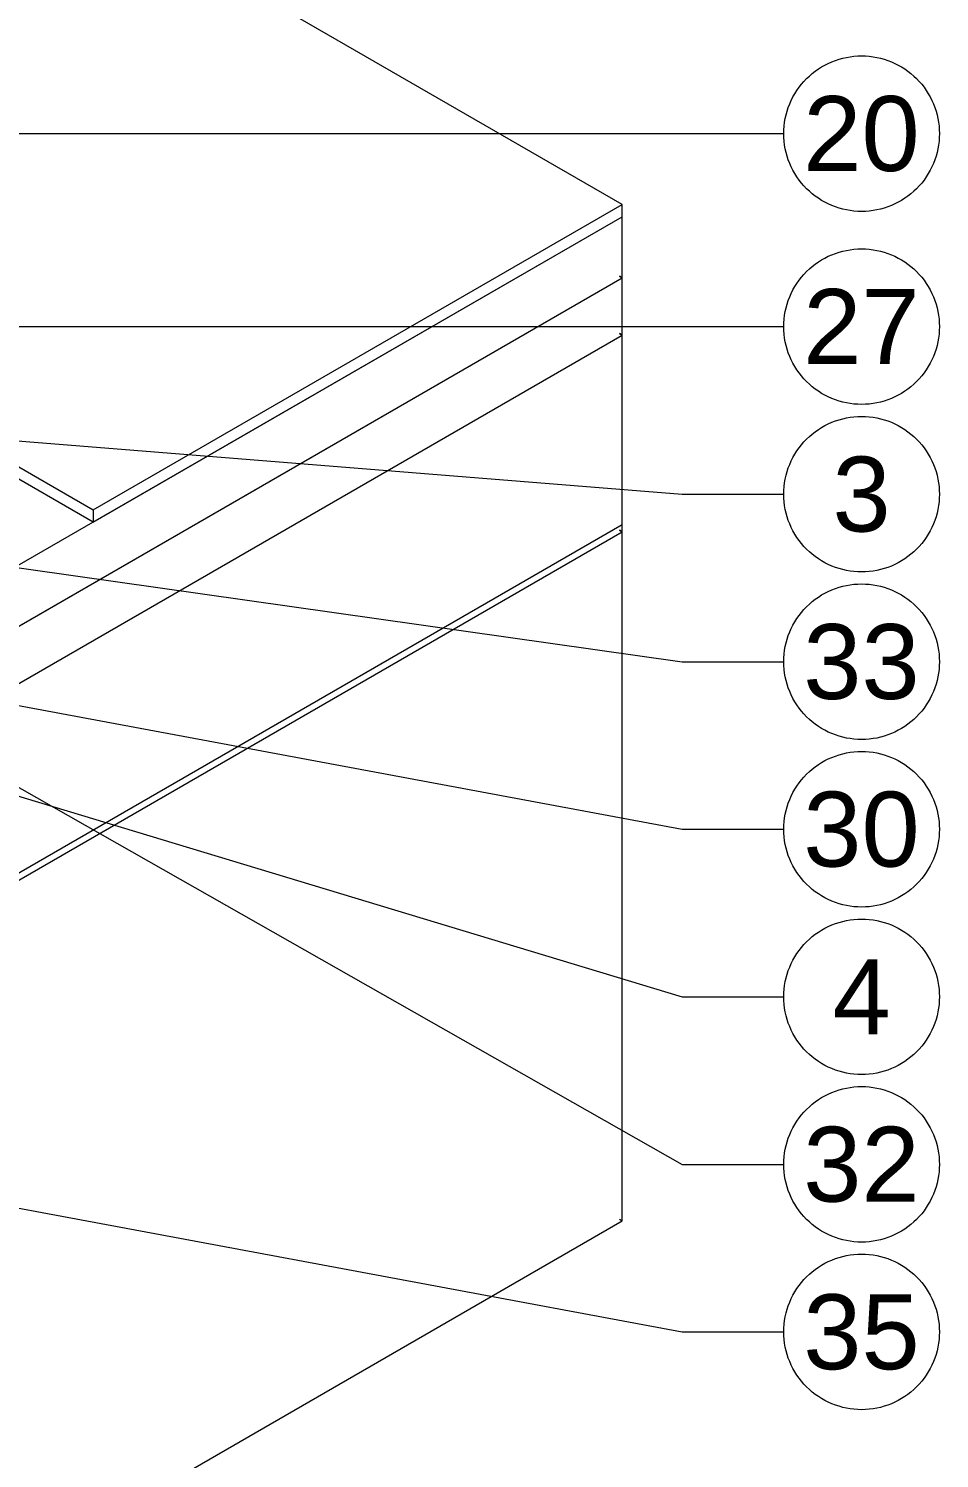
# Model space of a CAD drawing. Header units: millimetres. Extents: x 0 to 5940, y 0 to 8400.
# Drawn here: x 2537 to 3146, y 1172 to 2128 of the extents above; entities that cross this region are included whole.
import ezdxf

# ---------------------------------------------------------------- set-up
doc = ezdxf.new("R2010")
doc.units = ezdxf.units.MM
doc.header["$LTSCALE"] = 20
for name, color, linetype in [('1-CORTE-LINEAS', 7, 'Continuous'), ('2-DETALLES-ARISTAS', 7, 'Continuous'), ('3-TEXTOS', 7, 'Continuous')]:
    doc.layers.add(name, color=color, linetype=linetype)
doc.styles.add('ARIAL', font='arial.ttf')

msp = doc.modelspace()

# ---------------------------------------------------------------- linework, layer by layer
at = {"layer": '1-CORTE-LINEAS', "color": 7, "lineweight": 18}
for points in [[(3145.87, 2057.84), (3145.81, 2055.29), (3145.62, 2052.74), (3145.31, 2050.21), (3144.87, 2047.7), (3144.31, 2045.2), (3143.63, 2042.75), (3142.83, 2040.33), (3141.91, 2037.94), (3140.88, 2035.61), (3139.73, 2033.33), (3138.47, 2031.11), (3137.11, 2028.95), (3135.64, 2026.86), (3134.07, 2024.85), (3132.4, 2022.92), (3130.64, 2021.07), (3128.79, 2019.31), (3126.86, 2017.64), (3124.85, 2016.08), (3122.76, 2014.61), (3120.6, 2013.24), (3118.38, 2011.98), (3116.11, 2010.84), (3113.77, 2009.8), (3111.39, 2008.88), (3108.97, 2008.08), (3106.51, 2007.4), (3104.02, 2006.84), (3101.5, 2006.4), (3098.97, 2006.09), (3096.43, 2005.9), (3093.87, 2005.84), (3091.32, 2005.9), (3088.77, 2006.09), (3086.24, 2006.4), (3083.73, 2006.84), (3081.23, 2007.4), (3078.78, 2008.08), (3076.36, 2008.88), (3073.97, 2009.8), (3071.64, 2010.84), (3069.36, 2011.98), (3067.14, 2013.24), (3064.98, 2014.61), (3062.89, 2016.08), (3060.88, 2017.64), (3058.95, 2019.31), (3057.1, 2021.07), (3055.34, 2022.92), (3053.67, 2024.85), (3052.11, 2026.86), (3050.63, 2028.95), (3049.27, 2031.11), (3048.01, 2033.33), (3046.87, 2035.61), (3045.83, 2037.94), (3044.91, 2040.33), (3044.11, 2042.75), (3043.43, 2045.2), (3042.87, 2047.7), (3042.43, 2050.21), (3042.12, 2052.74), (3041.93, 2055.29), (3041.87, 2057.84), (3041.93, 2060.39), (3042.12, 2062.94), (3042.43, 2065.47), (3042.87, 2067.98), (3043.43, 2070.48), (3044.11, 2072.94), (3044.91, 2075.36), (3045.83, 2077.74), (3046.87, 2080.08), (3048.01, 2082.35), (3049.27, 2084.57), (3050.63, 2086.73), (3052.11, 2088.82), (3053.67, 2090.83), (3055.34, 2092.76), (3057.1, 2094.61), (3058.95, 2096.37), (3060.88, 2098.04), (3062.89, 2099.6), (3064.98, 2101.08), (3067.14, 2102.44), (3069.36, 2103.7), (3071.64, 2104.85), (3073.97, 2105.88), (3076.36, 2106.8), (3078.78, 2107.6), (3081.23, 2108.28), (3083.73, 2108.84), (3086.24, 2109.28), (3088.77, 2109.59), (3091.32, 2109.78), (3093.87, 2109.84), (3096.43, 2109.78), (3098.97, 2109.59), (3101.5, 2109.28), (3104.02, 2108.84), (3106.51, 2108.28), (3108.97, 2107.6), (3111.39, 2106.8), (3113.77, 2105.88), (3116.11, 2104.85), (3118.38, 2103.7), (3120.6, 2102.44), (3122.76, 2101.08), (3124.85, 2099.6), (3126.86, 2098.04), (3128.79, 2096.37), (3130.64, 2094.61), (3132.4, 2092.76), (3134.07, 2090.83), (3135.64, 2088.82), (3137.11, 2086.73), (3138.47, 2084.57), (3139.73, 2082.35), (3140.88, 2080.08), (3141.91, 2077.74), (3142.83, 2075.36), (3143.63, 2072.94), (3144.31, 2070.48), (3144.87, 2067.98), (3145.31, 2065.47), (3145.62, 2062.94), (3145.81, 2060.39), (3145.87, 2057.84)], [(3145.87, 1928.83), (3145.81, 1926.28), (3145.62, 1923.74), (3145.31, 1921.21), (3144.87, 1918.69), (3144.31, 1916.2), (3143.63, 1913.74), (3142.83, 1911.32), (3141.91, 1908.94), (3140.88, 1906.6), (3139.73, 1904.32), (3138.47, 1902.1), (3137.11, 1899.95), (3135.64, 1897.86), (3134.07, 1895.85), (3132.4, 1893.92), (3130.64, 1892.07), (3128.79, 1890.3), (3126.86, 1888.64), (3124.85, 1887.07), (3122.76, 1885.6), (3120.6, 1884.23), (3118.38, 1882.97), (3116.11, 1881.83), (3113.77, 1880.79), (3111.39, 1879.87), (3108.97, 1879.07), (3106.51, 1878.39), (3104.02, 1877.83), (3101.5, 1877.4), (3098.97, 1877.08), (3096.43, 1876.9), (3093.87, 1876.83), (3091.32, 1876.9), (3088.77, 1877.08), (3086.24, 1877.4), (3083.73, 1877.83), (3081.23, 1878.39), (3078.78, 1879.07), (3076.36, 1879.87), (3073.97, 1880.79), (3071.64, 1881.83), (3069.36, 1882.97), (3067.14, 1884.23), (3064.98, 1885.6), (3062.89, 1887.07), (3060.88, 1888.64), (3058.95, 1890.3), (3057.1, 1892.07), (3055.34, 1893.92), (3053.67, 1895.85), (3052.11, 1897.86), (3050.63, 1899.95), (3049.27, 1902.1), (3048.01, 1904.32), (3046.87, 1906.6), (3045.83, 1908.94), (3044.91, 1911.32), (3044.11, 1913.74), (3043.43, 1916.2), (3042.87, 1918.69), (3042.43, 1921.21), (3042.12, 1923.74), (3041.93, 1926.28), (3041.87, 1928.83), (3041.93, 1931.39), (3042.12, 1933.93), (3042.43, 1936.46), (3042.87, 1938.98), (3043.43, 1941.47), (3044.11, 1943.93), (3044.91, 1946.35), (3045.83, 1948.73), (3046.87, 1951.07), (3048.01, 1953.35), (3049.27, 1955.57), (3050.63, 1957.73), (3052.11, 1959.81), (3053.67, 1961.82), (3055.34, 1963.75), (3057.1, 1965.6), (3058.95, 1967.37), (3060.88, 1969.03), (3062.89, 1970.6), (3064.98, 1972.07), (3067.14, 1973.44), (3069.36, 1974.7), (3071.64, 1975.84), (3073.97, 1976.88), (3076.36, 1977.8), (3078.78, 1978.6), (3081.23, 1979.28), (3083.73, 1979.84), (3086.24, 1980.27), (3088.77, 1980.58), (3091.32, 1980.77), (3093.87, 1980.83), (3096.43, 1980.77), (3098.97, 1980.58), (3101.5, 1980.27), (3104.02, 1979.84), (3106.51, 1979.28), (3108.97, 1978.6), (3111.39, 1977.8), (3113.77, 1976.88), (3116.11, 1975.84), (3118.38, 1974.7), (3120.6, 1973.44), (3122.76, 1972.07), (3124.85, 1970.6), (3126.86, 1969.03), (3128.79, 1967.37), (3130.64, 1965.6), (3132.4, 1963.75), (3134.07, 1961.82), (3135.64, 1959.81), (3137.11, 1957.73), (3138.47, 1955.57), (3139.73, 1953.35), (3140.88, 1951.07), (3141.91, 1948.73), (3142.83, 1946.35), (3143.63, 1943.93), (3144.31, 1941.47), (3144.87, 1938.98), (3145.31, 1936.46), (3145.62, 1933.93), (3145.81, 1931.39), (3145.87, 1928.83)], [(3145.87, 1816.84), (3145.81, 1814.28), (3145.62, 1811.74), (3145.31, 1809.21), (3144.87, 1806.69), (3144.31, 1804.2), (3143.63, 1801.74), (3142.83, 1799.32), (3141.91, 1796.94), (3140.88, 1794.6), (3139.73, 1792.32), (3138.47, 1790.11), (3137.11, 1787.95), (3135.64, 1785.86), (3134.07, 1783.85), (3132.4, 1781.92), (3130.64, 1780.07), (3128.79, 1778.3), (3126.86, 1776.64), (3124.85, 1775.07), (3122.76, 1773.6), (3120.6, 1772.23), (3118.38, 1770.98), (3116.11, 1769.83), (3113.77, 1768.79), (3111.39, 1767.87), (3108.97, 1767.07), (3106.51, 1766.4), (3104.02, 1765.84), (3101.5, 1765.4), (3098.97, 1765.09), (3096.43, 1764.9), (3093.87, 1764.84), (3091.32, 1764.9), (3088.77, 1765.09), (3086.24, 1765.4), (3083.73, 1765.83), (3081.23, 1766.39), (3078.78, 1767.07), (3076.36, 1767.87), (3073.97, 1768.79), (3071.64, 1769.83), (3069.36, 1770.98), (3067.14, 1772.23), (3064.98, 1773.6), (3062.89, 1775.07), (3060.88, 1776.64), (3058.95, 1778.3), (3057.1, 1780.07), (3055.34, 1781.92), (3053.67, 1783.85), (3052.11, 1785.86), (3050.63, 1787.95), (3049.27, 1790.11), (3048.01, 1792.32), (3046.87, 1794.6), (3045.83, 1796.94), (3044.91, 1799.32), (3044.11, 1801.74), (3043.43, 1804.2), (3042.87, 1806.69), (3042.43, 1809.21), (3042.12, 1811.74), (3041.93, 1814.28), (3041.87, 1816.84), (3041.93, 1819.39), (3042.12, 1821.93), (3042.43, 1824.46), (3042.87, 1826.98), (3043.43, 1829.47), (3044.11, 1831.93), (3044.91, 1834.35), (3045.83, 1836.74), (3046.87, 1839.07), (3048.01, 1841.35), (3049.27, 1843.57), (3050.63, 1845.73), (3052.11, 1847.82), (3053.67, 1849.82), (3055.34, 1851.75), (3057.1, 1853.61), (3058.95, 1855.37), (3060.88, 1857.03), (3062.89, 1858.6), (3064.98, 1860.07), (3067.14, 1861.44), (3069.36, 1862.7), (3071.64, 1863.84), (3073.97, 1864.88), (3076.36, 1865.8), (3078.78, 1866.6), (3081.23, 1867.28), (3083.73, 1867.84), (3086.24, 1868.27), (3088.77, 1868.59), (3091.32, 1868.77), (3093.87, 1868.83), (3096.43, 1868.77), (3098.97, 1868.59), (3101.5, 1868.27), (3104.02, 1867.84), (3106.51, 1867.28), (3108.97, 1866.6), (3111.39, 1865.8), (3113.77, 1864.88), (3116.11, 1863.84), (3118.38, 1862.7), (3120.6, 1861.44), (3122.76, 1860.07), (3124.85, 1858.6), (3126.86, 1857.03), (3128.79, 1855.37), (3130.64, 1853.61), (3132.4, 1851.75), (3134.07, 1849.82), (3135.64, 1847.82), (3137.11, 1845.73), (3138.47, 1843.57), (3139.73, 1841.35), (3140.88, 1839.07), (3141.91, 1836.74), (3142.83, 1834.35), (3143.63, 1831.93), (3144.31, 1829.47), (3144.87, 1826.98), (3145.31, 1824.46), (3145.62, 1821.93), (3145.81, 1819.39), (3145.87, 1816.84)], [(3145.87, 1704.84), (3145.81, 1702.28), (3145.62, 1699.74), (3145.31, 1697.21), (3144.87, 1694.69), (3144.31, 1692.2), (3143.63, 1689.74), (3142.83, 1687.32), (3141.91, 1684.94), (3140.88, 1682.6), (3139.73, 1680.32), (3138.47, 1678.11), (3137.11, 1675.95), (3135.64, 1673.86), (3134.07, 1671.85), (3132.4, 1669.92), (3130.64, 1668.07), (3128.79, 1666.31), (3126.86, 1664.64), (3124.85, 1663.07), (3122.76, 1661.6), (3120.6, 1660.23), (3118.38, 1658.98), (3116.11, 1657.83), (3113.77, 1656.8), (3111.39, 1655.88), (3108.97, 1655.08), (3106.51, 1654.4), (3104.02, 1653.84), (3101.5, 1653.4), (3098.97, 1653.09), (3096.43, 1652.9), (3093.87, 1652.84), (3091.32, 1652.9), (3088.77, 1653.09), (3086.24, 1653.4), (3083.73, 1653.84), (3081.23, 1654.4), (3078.78, 1655.08), (3076.36, 1655.88), (3073.97, 1656.8), (3071.64, 1657.83), (3069.36, 1658.98), (3067.14, 1660.23), (3064.98, 1661.6), (3062.89, 1663.07), (3060.88, 1664.64), (3058.95, 1666.31), (3057.1, 1668.07), (3055.34, 1669.92), (3053.67, 1671.85), (3052.11, 1673.86), (3050.63, 1675.95), (3049.27, 1678.11), (3048.01, 1680.32), (3046.87, 1682.6), (3045.83, 1684.94), (3044.91, 1687.32), (3044.11, 1689.74), (3043.43, 1692.2), (3042.87, 1694.69), (3042.43, 1697.21), (3042.12, 1699.74), (3041.93, 1702.28), (3041.87, 1704.84), (3041.93, 1707.39), (3042.12, 1709.93), (3042.43, 1712.46), (3042.87, 1714.98), (3043.43, 1717.48), (3044.11, 1719.93), (3044.91, 1722.35), (3045.83, 1724.74), (3046.87, 1727.07), (3048.01, 1729.35), (3049.27, 1731.57), (3050.63, 1733.73), (3052.11, 1735.82), (3053.67, 1737.83), (3055.34, 1739.76), (3057.1, 1741.61), (3058.95, 1743.37), (3060.88, 1745.03), (3062.89, 1746.6), (3064.98, 1748.07), (3067.14, 1749.44), (3069.36, 1750.7), (3071.64, 1751.84), (3073.97, 1752.88), (3076.36, 1753.8), (3078.78, 1754.6), (3081.23, 1755.28), (3083.73, 1755.84), (3086.24, 1756.27), (3088.77, 1756.59), (3091.32, 1756.77), (3093.87, 1756.84), (3096.43, 1756.77), (3098.97, 1756.59), (3101.5, 1756.27), (3104.02, 1755.84), (3106.51, 1755.28), (3108.97, 1754.6), (3111.39, 1753.8), (3113.77, 1752.88), (3116.11, 1751.84), (3118.38, 1750.7), (3120.6, 1749.44), (3122.76, 1748.07), (3124.85, 1746.6), (3126.86, 1745.03), (3128.79, 1743.37), (3130.64, 1741.61), (3132.4, 1739.76), (3134.07, 1737.83), (3135.64, 1735.82), (3137.11, 1733.73), (3138.47, 1731.57), (3139.73, 1729.35), (3140.88, 1727.07), (3141.91, 1724.74), (3142.83, 1722.35), (3143.63, 1719.93), (3144.31, 1717.48), (3144.87, 1714.98), (3145.31, 1712.46), (3145.62, 1709.93), (3145.81, 1707.39), (3145.87, 1704.84)], [(3145.87, 1592.84), (3145.81, 1590.28), (3145.62, 1587.74), (3145.31, 1585.21), (3144.87, 1582.69), (3144.31, 1580.2), (3143.63, 1577.74), (3142.83, 1575.32), (3141.91, 1572.94), (3140.88, 1570.6), (3139.73, 1568.32), (3138.47, 1566.11), (3137.11, 1563.95), (3135.64, 1561.86), (3134.07, 1559.85), (3132.4, 1557.92), (3130.64, 1556.07), (3128.79, 1554.31), (3126.86, 1552.64), (3124.85, 1551.07), (3122.76, 1549.6), (3120.6, 1548.24), (3118.38, 1546.98), (3116.11, 1545.83), (3113.77, 1544.8), (3111.39, 1543.88), (3108.97, 1543.08), (3106.51, 1542.4), (3104.02, 1541.84), (3101.5, 1541.4), (3098.97, 1541.09), (3096.43, 1540.9), (3093.87, 1540.84), (3091.32, 1540.9), (3088.77, 1541.09), (3086.24, 1541.4), (3083.73, 1541.84), (3081.23, 1542.4), (3078.78, 1543.08), (3076.36, 1543.88), (3073.97, 1544.8), (3071.64, 1545.83), (3069.36, 1546.98), (3067.14, 1548.23), (3064.98, 1549.6), (3062.89, 1551.07), (3060.88, 1552.64), (3058.95, 1554.31), (3057.1, 1556.07), (3055.34, 1557.92), (3053.67, 1559.85), (3052.11, 1561.86), (3050.63, 1563.95), (3049.27, 1566.11), (3048.01, 1568.32), (3046.87, 1570.6), (3045.83, 1572.94), (3044.91, 1575.32), (3044.11, 1577.74), (3043.43, 1580.2), (3042.87, 1582.69), (3042.43, 1585.21), (3042.12, 1587.74), (3041.93, 1590.28), (3041.87, 1592.84), (3041.93, 1595.39), (3042.12, 1597.93), (3042.43, 1600.46), (3042.87, 1602.98), (3043.43, 1605.48), (3044.11, 1607.93), (3044.91, 1610.35), (3045.83, 1612.74), (3046.87, 1615.07), (3048.01, 1617.35), (3049.27, 1619.57), (3050.63, 1621.73), (3052.11, 1623.82), (3053.67, 1625.83), (3055.34, 1627.76), (3057.1, 1629.61), (3058.95, 1631.37), (3060.88, 1633.03), (3062.89, 1634.6), (3064.98, 1636.07), (3067.14, 1637.44), (3069.36, 1638.7), (3071.64, 1639.84), (3073.97, 1640.88), (3076.36, 1641.8), (3078.78, 1642.6), (3081.23, 1643.28), (3083.73, 1643.84), (3086.24, 1644.27), (3088.77, 1644.59), (3091.32, 1644.77), (3093.87, 1644.84), (3096.43, 1644.77), (3098.97, 1644.59), (3101.5, 1644.27), (3104.02, 1643.84), (3106.51, 1643.28), (3108.97, 1642.6), (3111.39, 1641.8), (3113.77, 1640.88), (3116.11, 1639.84), (3118.38, 1638.7), (3120.6, 1637.44), (3122.76, 1636.07), (3124.85, 1634.6), (3126.86, 1633.03), (3128.79, 1631.37), (3130.64, 1629.61), (3132.4, 1627.76), (3134.07, 1625.83), (3135.64, 1623.82), (3137.11, 1621.73), (3138.47, 1619.57), (3139.73, 1617.35), (3140.88, 1615.07), (3141.91, 1612.74), (3142.83, 1610.35), (3143.63, 1607.93), (3144.31, 1605.48), (3144.87, 1602.98), (3145.31, 1600.46), (3145.62, 1597.93), (3145.81, 1595.39), (3145.87, 1592.84)], [(3145.87, 1480.84), (3145.81, 1478.28), (3145.62, 1475.74), (3145.31, 1473.21), (3144.87, 1470.69), (3144.31, 1468.2), (3143.63, 1465.74), (3142.83, 1463.32), (3141.91, 1460.94), (3140.88, 1458.6), (3139.73, 1456.33), (3138.47, 1454.11), (3137.11, 1451.95), (3135.64, 1449.86), (3134.07, 1447.85), (3132.4, 1445.92), (3130.64, 1444.07), (3128.79, 1442.31), (3126.86, 1440.64), (3124.85, 1439.07), (3122.76, 1437.6), (3120.6, 1436.24), (3118.38, 1434.98), (3116.11, 1433.83), (3113.77, 1432.8), (3111.39, 1431.88), (3108.97, 1431.08), (3106.51, 1430.4), (3104.02, 1429.84), (3101.5, 1429.4), (3098.97, 1429.09), (3096.43, 1428.9), (3093.87, 1428.84), (3091.32, 1428.9), (3088.77, 1429.09), (3086.24, 1429.4), (3083.73, 1429.84), (3081.23, 1430.4), (3078.78, 1431.08), (3076.36, 1431.88), (3073.97, 1432.8), (3071.64, 1433.83), (3069.36, 1434.98), (3067.14, 1436.24), (3064.98, 1437.6), (3062.89, 1439.07), (3060.88, 1440.64), (3058.95, 1442.31), (3057.1, 1444.07), (3055.34, 1445.92), (3053.67, 1447.85), (3052.11, 1449.86), (3050.63, 1451.95), (3049.27, 1454.11), (3048.01, 1456.33), (3046.87, 1458.6), (3045.83, 1460.94), (3044.91, 1463.32), (3044.11, 1465.74), (3043.43, 1468.2), (3042.87, 1470.69), (3042.43, 1473.21), (3042.12, 1475.74), (3041.93, 1478.28), (3041.87, 1480.84), (3041.93, 1483.39), (3042.12, 1485.94), (3042.43, 1488.47), (3042.87, 1490.98), (3043.43, 1493.48), (3044.11, 1495.93), (3044.91, 1498.35), (3045.83, 1500.74), (3046.87, 1503.07), (3048.01, 1505.35), (3049.27, 1507.57), (3050.63, 1509.73), (3052.11, 1511.82), (3053.67, 1513.83), (3055.34, 1515.76), (3057.1, 1517.61), (3058.95, 1519.37), (3060.88, 1521.04), (3062.89, 1522.6), (3064.98, 1524.07), (3067.14, 1525.44), (3069.36, 1526.7), (3071.64, 1527.84), (3073.97, 1528.88), (3076.36, 1529.8), (3078.78, 1530.6), (3081.23, 1531.28), (3083.73, 1531.84), (3086.24, 1532.28), (3088.77, 1532.59), (3091.32, 1532.78), (3093.87, 1532.84), (3096.43, 1532.78), (3098.97, 1532.59), (3101.5, 1532.28), (3104.02, 1531.84), (3106.51, 1531.28), (3108.97, 1530.6), (3111.39, 1529.8), (3113.77, 1528.88), (3116.11, 1527.84), (3118.38, 1526.7), (3120.6, 1525.44), (3122.76, 1524.08), (3124.85, 1522.6), (3126.86, 1521.04), (3128.79, 1519.37), (3130.64, 1517.61), (3132.4, 1515.76), (3134.07, 1513.83), (3135.64, 1511.82), (3137.11, 1509.73), (3138.47, 1507.57), (3139.73, 1505.35), (3140.88, 1503.07), (3141.91, 1500.74), (3142.83, 1498.35), (3143.63, 1495.93), (3144.31, 1493.48), (3144.87, 1490.98), (3145.31, 1488.47), (3145.62, 1485.94), (3145.81, 1483.39), (3145.87, 1480.84)], [(3145.87, 1368.84), (3145.81, 1366.28), (3145.62, 1363.74), (3145.31, 1361.21), (3144.87, 1358.69), (3144.31, 1356.2), (3143.63, 1353.74), (3142.83, 1351.32), (3141.91, 1348.94), (3140.88, 1346.6), (3139.73, 1344.33), (3138.47, 1342.11), (3137.11, 1339.95), (3135.64, 1337.86), (3134.07, 1335.85), (3132.4, 1333.92), (3130.64, 1332.07), (3128.79, 1330.31), (3126.86, 1328.64), (3124.85, 1327.07), (3122.76, 1325.6), (3120.6, 1324.24), (3118.38, 1322.98), (3116.11, 1321.83), (3113.77, 1320.8), (3111.39, 1319.88), (3108.97, 1319.08), (3106.51, 1318.4), (3104.02, 1317.84), (3101.5, 1317.4), (3098.97, 1317.09), (3096.43, 1316.9), (3093.87, 1316.84), (3091.32, 1316.9), (3088.77, 1317.09), (3086.24, 1317.4), (3083.73, 1317.84), (3081.23, 1318.4), (3078.78, 1319.08), (3076.36, 1319.88), (3073.97, 1320.8), (3071.64, 1321.83), (3069.36, 1322.98), (3067.14, 1324.24), (3064.98, 1325.6), (3062.89, 1327.07), (3060.88, 1328.64), (3058.95, 1330.31), (3057.1, 1332.07), (3055.34, 1333.92), (3053.67, 1335.85), (3052.11, 1337.86), (3050.63, 1339.95), (3049.27, 1342.11), (3048.01, 1344.33), (3046.87, 1346.6), (3045.83, 1348.94), (3044.91, 1351.32), (3044.11, 1353.74), (3043.43, 1356.2), (3042.87, 1358.69), (3042.43, 1361.21), (3042.12, 1363.74), (3041.93, 1366.28), (3041.87, 1368.84), (3041.93, 1371.39), (3042.12, 1373.94), (3042.43, 1376.47), (3042.87, 1378.98), (3043.43, 1381.48), (3044.11, 1383.93), (3044.91, 1386.36), (3045.83, 1388.74), (3046.87, 1391.08), (3048.01, 1393.35), (3049.27, 1395.57), (3050.63, 1397.73), (3052.11, 1399.82), (3053.67, 1401.83), (3055.34, 1403.76), (3057.1, 1405.61), (3058.95, 1407.37), (3060.88, 1409.04), (3062.89, 1410.6), (3064.98, 1412.08), (3067.14, 1413.44), (3069.36, 1414.7), (3071.64, 1415.84), (3073.97, 1416.88), (3076.36, 1417.8), (3078.78, 1418.6), (3081.23, 1419.28), (3083.73, 1419.84), (3086.24, 1420.28), (3088.77, 1420.59), (3091.32, 1420.78), (3093.87, 1420.84), (3096.43, 1420.78), (3098.97, 1420.59), (3101.5, 1420.28), (3104.02, 1419.84), (3106.51, 1419.28), (3108.97, 1418.6), (3111.39, 1417.8), (3113.77, 1416.88), (3116.11, 1415.84), (3118.38, 1414.7), (3120.6, 1413.44), (3122.76, 1412.08), (3124.85, 1410.6), (3126.86, 1409.04), (3128.79, 1407.37), (3130.64, 1405.61), (3132.4, 1403.76), (3134.07, 1401.83), (3135.64, 1399.82), (3137.11, 1397.73), (3138.47, 1395.57), (3139.73, 1393.35), (3140.88, 1391.07), (3141.91, 1388.74), (3142.83, 1386.35), (3143.63, 1383.93), (3144.31, 1381.48), (3144.87, 1378.98), (3145.31, 1376.47), (3145.62, 1373.94), (3145.81, 1371.39), (3145.87, 1368.84)], [(3145.87, 1256.84), (3145.81, 1254.28), (3145.62, 1251.74), (3145.31, 1249.21), (3144.87, 1246.7), (3144.31, 1244.2), (3143.63, 1241.75), (3142.83, 1239.32), (3141.91, 1236.94), (3140.88, 1234.6), (3139.73, 1232.33), (3138.47, 1230.11), (3137.11, 1227.95), (3135.64, 1225.86), (3134.07, 1223.85), (3132.4, 1221.92), (3130.64, 1220.07), (3128.79, 1218.31), (3126.86, 1216.64), (3124.85, 1215.08), (3122.76, 1213.6), (3120.6, 1212.24), (3118.38, 1210.98), (3116.11, 1209.83), (3113.77, 1208.8), (3111.39, 1207.88), (3108.97, 1207.08), (3106.51, 1206.4), (3104.02, 1205.84), (3101.5, 1205.4), (3098.97, 1205.09), (3096.43, 1204.9), (3093.87, 1204.84), (3091.32, 1204.9), (3088.77, 1205.09), (3086.24, 1205.4), (3083.73, 1205.84), (3081.23, 1206.4), (3078.78, 1207.08), (3076.36, 1207.88), (3073.97, 1208.8), (3071.64, 1209.83), (3069.36, 1210.98), (3067.14, 1212.24), (3064.98, 1213.6), (3062.89, 1215.08), (3060.88, 1216.64), (3058.95, 1218.31), (3057.1, 1220.07), (3055.34, 1221.92), (3053.67, 1223.85), (3052.11, 1225.86), (3050.63, 1227.95), (3049.27, 1230.11), (3048.01, 1232.33), (3046.87, 1234.6), (3045.83, 1236.94), (3044.91, 1239.32), (3044.11, 1241.75), (3043.43, 1244.2), (3042.87, 1246.7), (3042.43, 1249.21), (3042.12, 1251.74), (3041.93, 1254.28), (3041.87, 1256.84), (3041.93, 1259.39), (3042.12, 1261.94), (3042.43, 1264.47), (3042.87, 1266.98), (3043.43, 1269.48), (3044.11, 1271.93), (3044.91, 1274.35), (3045.83, 1276.74), (3046.87, 1279.08), (3048.01, 1281.35), (3049.27, 1283.57), (3050.63, 1285.73), (3052.11, 1287.82), (3053.67, 1289.83), (3055.34, 1291.76), (3057.1, 1293.61), (3058.95, 1295.37), (3060.88, 1297.04), (3062.89, 1298.6), (3064.98, 1300.08), (3067.14, 1301.44), (3069.36, 1302.7), (3071.64, 1303.85), (3073.97, 1304.88), (3076.36, 1305.8), (3078.78, 1306.6), (3081.23, 1307.28), (3083.73, 1307.84), (3086.24, 1308.28), (3088.77, 1308.59), (3091.32, 1308.78), (3093.87, 1308.84), (3096.43, 1308.78), (3098.97, 1308.59), (3101.5, 1308.28), (3104.02, 1307.84), (3106.51, 1307.28), (3108.97, 1306.6), (3111.39, 1305.8), (3113.77, 1304.88), (3116.11, 1303.85), (3118.38, 1302.7), (3120.6, 1301.44), (3122.76, 1300.08), (3124.85, 1298.61), (3126.86, 1297.04), (3128.79, 1295.37), (3130.64, 1293.61), (3132.4, 1291.76), (3134.07, 1289.83), (3135.64, 1287.82), (3137.11, 1285.73), (3138.47, 1283.57), (3139.73, 1281.35), (3140.88, 1279.08), (3141.91, 1276.74), (3142.83, 1274.36), (3143.63, 1271.93), (3144.31, 1269.48), (3144.87, 1266.98), (3145.31, 1264.47), (3145.62, 1261.94), (3145.81, 1259.39), (3145.87, 1256.84)]]:
    msp.add_lwpolyline(points, dxfattribs=at)
at = {"layer": '2-DETALLES-ARISTAS', "color": 7, "lineweight": 18}
for p, q in [((2933.88, 2010.44), (2419.11, 2307.64)), ((2580.33, 1798.15), (2065.56, 2095.36)), ((2580.33, 1806.32), (2933.88, 2010.44)), ((2933.88, 2002.27), (2933.88, 2010.44)), ((2523.76, 1765.49), (2933.88, 2002.27)), ((2580.33, 1798.15), (2933.88, 2002.27)), ((2933.88, 1961.45), (2933.88, 2002.27)), ((2481.34, 1700.17), (2933.88, 1961.45)), ((2523.76, 1724.67), (2933.88, 1961.45)), ((2932.03, 1962.52), (2933.88, 1961.45)), ((2933.88, 1961.45), (2932.03, 1962.52)), ((2933.88, 1923.07), (2933.88, 1961.45)), ((2374.23, 1925.31), (2580.33, 1806.32)), ((2438.91, 1637.3), (2933.88, 1923.07)), ((2481.34, 1661.8), (2933.88, 1923.07)), ((2932.03, 1924.14), (2933.88, 1923.07)), ((2933.88, 1923.07), (2932.03, 1924.14)), ((2933.88, 1796.52), (2933.88, 1923.07)), ((2580.33, 1806.32), (2580.33, 1798.15)), ((2438.91, 1510.74), (2933.88, 1796.52)), ((2438.91, 1510.74), (2933.88, 1796.52)), ((2438.91, 1505.84), (2933.88, 1791.62)), ((2438.91, 1505.84), (2933.88, 1791.62)), ((2932.03, 1792.69), (2933.88, 1791.62)), ((2933.88, 1791.62), (2932.03, 1792.69)), ((2933.88, 1791.62), (2933.88, 1796.52)), ((2933.88, 1331.11), (2933.88, 1791.62)), ((2438.91, 1045.34), (2933.88, 1331.11)), ((2932.03, 1332.18), (2933.88, 1331.11))]:
    msp.add_line(p, q, dxfattribs=at)
at = {"layer": '3-TEXTOS', "color": 7, "lineweight": 15}
for points in [[(1993.36, 2057.84), (2973.87, 2057.84), (3041.87, 2057.84)], [(2375.19, 1928.83), (2973.87, 1928.83), (3041.87, 1928.83)], [(2318.6, 1869.49), (2973.87, 1816.84), (3041.87, 1816.84)], [(2276.12, 1803.75), (2973.87, 1704.84), (3041.87, 1704.84)], [(2072.43, 1760.99), (2973.87, 1592.84), (3041.87, 1592.84)], [(2233.47, 1704.72), (2973.87, 1480.84), (3041.87, 1480.84)], [(2416.7, 1685.33), (2973.87, 1368.84), (3041.87, 1368.84)], [(2276.08, 1387.03), (2973.87, 1256.84), (3041.87, 1256.84)]]:
    msp.add_lwpolyline(points, dxfattribs=at)

# ---------------------------------------------------------------- texts
at = {"layer": '3-TEXTOS', "color": 7, "style": 'ARIAL'}
for s, height, p in [('20', 50.088, (3054.87, 2032.88)), ('27', 50.088, (3054.87, 1903.9)), ('3', 50.09, (3074.39, 1791.87)), ('33', 50.088, (3054.87, 1679.91)), ('30', 50.088, (3054.87, 1567.88)), ('4', 50.09, (3074.39, 1455.85)), ('32', 50.088, (3054.87, 1343.89)), ('35', 50.088, (3054.87, 1231.86))]:
    msp.add_text(s, height=height, dxfattribs=at).set_placement(p)

doc.saveas('drawing.dxf')
